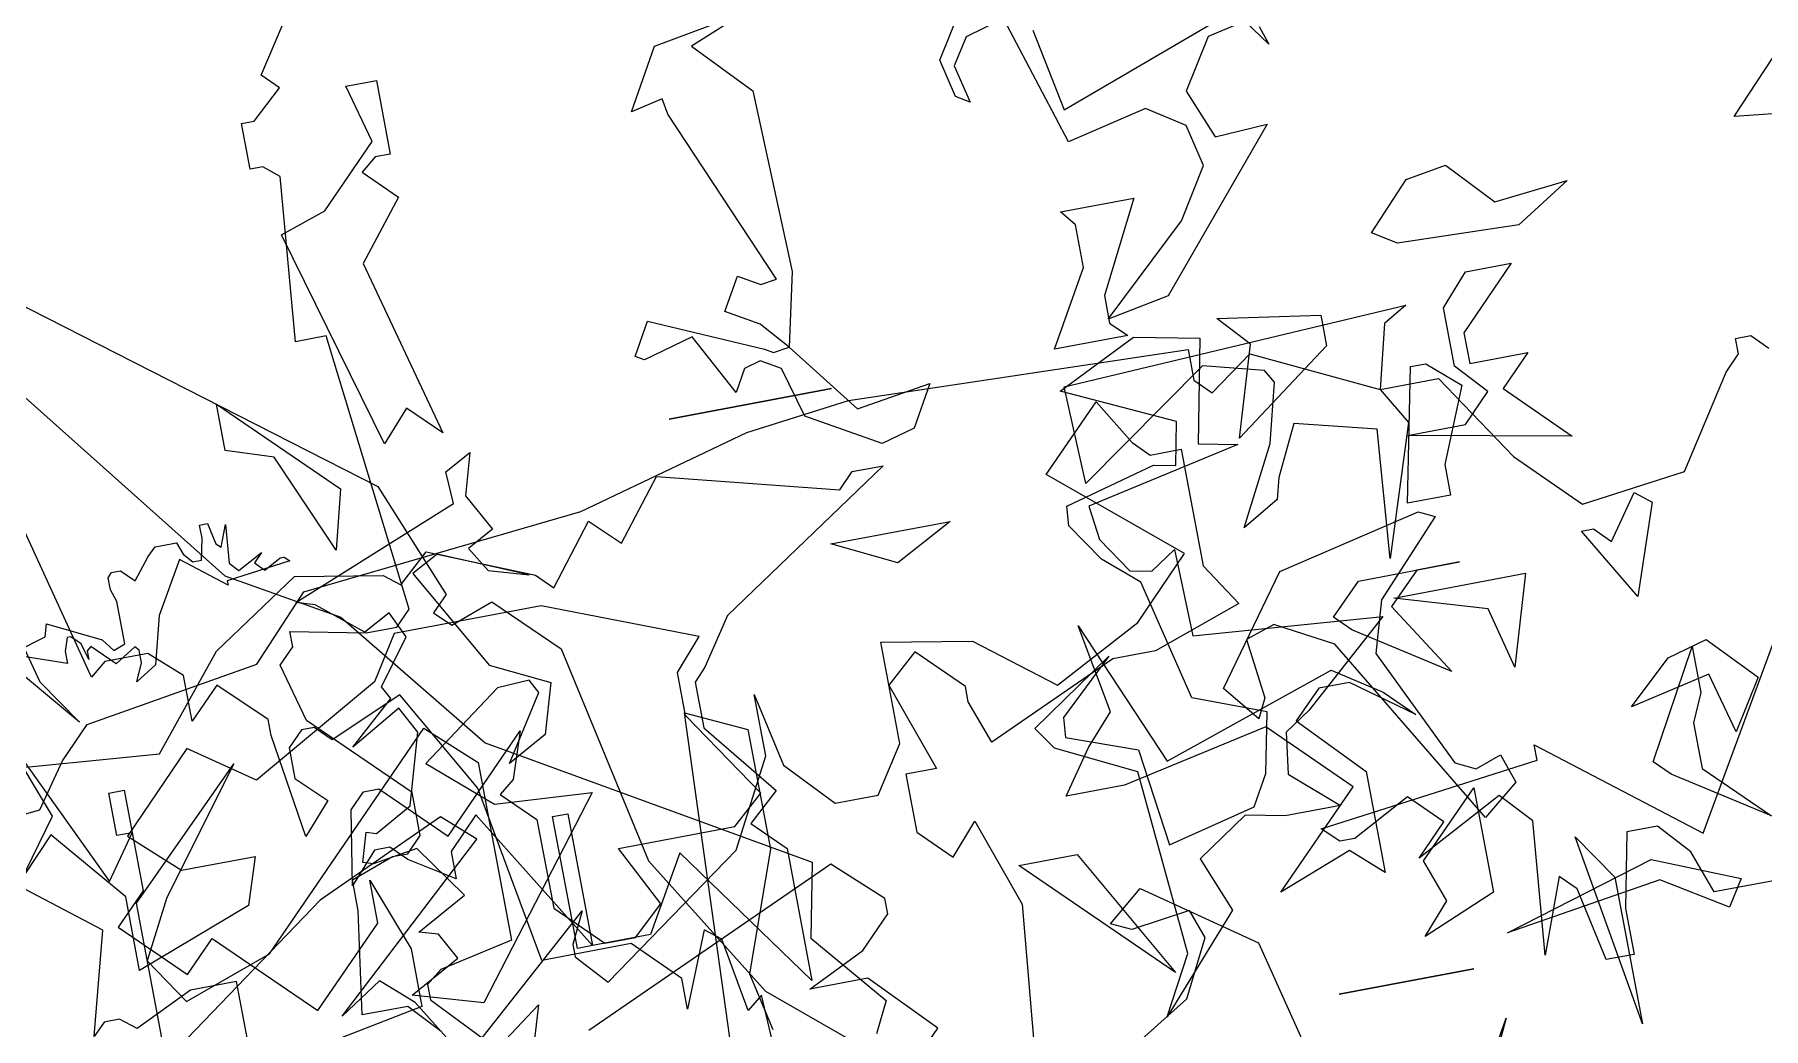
# Model space of a CAD drawing. Header units: millimetres. Extents: x 1418 to 1811, y 1796 to 1956.
# Drawn here: x 1499.9194 to 1500.19, y 1865.8282 to 1865.9839 of the extents above; entities that cross this region are included whole.
import ezdxf

# ---------------------------------------------------------------- set-up
doc = ezdxf.new("R2010")
doc.units = ezdxf.units.MM
doc.layers.add('ARBRE', color=251, linetype='Continuous', lineweight=13)
doc.layers.add('VEGETAIS', color=3, linetype='Continuous')

# ---------------------------------------------------------------- blocks, each defined once
blk = doc.blocks.new('WMF26', base_point=(0, 0.0008))
at = {"color": 85}
for points in [[(7.3226, -0.1836), (7.3588, -0.2206), (7.4617, -0.1474), (7.7449, -0.2857), (7.8833, -0.2857), (8.0216, -0.4965), (8.1591, -0.6356), (8.4069, -0.6051), (8.5452, -0.3952), (8.5814, -0.3581), (8.5814, -0.3219), (8.6177, -0.3219), (8.6539, -0.3581)], [(10.2552, -0.9839), (11.3025, -1.7915), (11.412, -2.069), (11.3758, -2.1052), (11.412, -2.1414), (11.5141, -2.1052), (11.6524, -2.2427), (11.7611, -2.7672), (11.9727, -3.1163), (12.4238, -3.5016), (12.5251, -3.6045), (12.5251, -3.7494), (12.7359, -3.9898), (12.9112, -4.5142), (13.0496, -4.688), (13.0199, -5.387), (12.7721, -5.5977), (12.6346, -5.7369), (13.1582, -5.9476), (13.2233, -7.4181), (13.0199, -7.9055)], [(0.5121, -7.0319), (0.4462, -6.9595), (0.3376, -6.9595), (0.3738, -6.7191), (0.3738, -6.6458), (0.4759, -6.6096), (0.5121, -6.6096), (0.5483, -6.5734), (0.5483, -6.4713), (0.3376, -6.2605), (0.3013, -6.1222), (0.3376, -6.0851), (0.3376, -6.0489), (0.5121, -6.0851), (0.5846, -6.0851), (0.6208, -6.0489), (0.5483, -5.387), (0.4759, -5.387), (0.5121, -5.0016), (0.4759, -4.972), (0.4462, -4.972), (0.4462, -4.8633), (0.4759, -4.8633), (0.5483, -4.7975), (0.5121, -4.7612), (0.5846, -4.6517)], [(3.2694, -0.7805), (4.492, -0.6718), (4.5653, -0.5689), (4.6377, -0.4965), (5.0527, -0.4314), (5.191, -0.2857), (5.8604, -0.2206), (6.2753, -0.1111), (6.5223, -0.0815), (7.3226, -0.1111), (7.3226, -0.1836), (7.3226, -0.1836)]]:
    blk.add_lwpolyline(points, dxfattribs=at)
at = {"color": 63}
for points in [[(7.7449, -0.2857), (7.796, -0.3738), (7.6955, -0.6776), (7.7211, -0.3754), (7.5325, -0.326), (7.4749, -0.4438), (7.4617, -0.4932), (7.3736, -0.5442), (7.4699, -0.3623), (7.5062, -0.2231), (7.4881, -0.1918), (7.3481, -0.1548), (7.0303, -0.3746), (7.0221, -0.1433), (7.8404, -0.1029), (7.7836, -0.1358), (7.7449, -0.2857), (7.7449, -0.2857)], [(6.5001, -0.2462), (6.5734, -0.2462), (6.1518, -0.522), (6.0777, -0.6315), (6.0489, -0.6611), (6.0489, -0.7698), (6.188, -0.9443), (6.1156, -1.0094), (6.188, -1.0827), (6.188, -1.3955), (5.9402, -1.0464), (5.8381, -1.221), (5.7006, -1.221), (5.489, -0.8711), (5.4166, -0.9443), (5.4166, -1.0094), (5.3145, -0.9443), (5.2783, -0.9081), (5.2421, -0.9081), (5.1762, -0.9806), (5.2058, -0.806), (5.2421, -0.7698), (5.2783, -0.7698), (5.4166, -0.9081), (5.6274, -0.6973), (5.5903, -0.806), (5.5541, -0.8348), (5.6274, -0.9081), (5.6274, -1.1189), (5.7295, -1.221), (5.8019, -1.221), (5.8744, -1.1551), (5.8019, -1.0094), (6.0777, -1.0094), (6.1518, -0.9443), (6.0127, -0.7336), (6.0127, -0.6315), (6.0777, -0.5582), (5.7295, -0.4199), (5.3804, -0.4199), (5.3145, -0.522), (5.0016, -0.6973), (4.8559, -0.5944), (4.6814, -0.7698), (4.7909, -0.8711), (4.9654, -0.8711), (4.9292, -0.9806), (4.6517, -1.0827), (4.6517, -0.9081), (4.5068, -0.7336), (4.2664, -0.9806)], [(4.3685, -0.5582), (4.7909, -0.5944), (4.9654, -0.3837), (5.1762, -0.2462), (5.3804, -0.2824), (5.4166, -0.3112), (5.489, -0.2462), (5.7295, -0.3474), (5.7657, -0.3837), (5.8744, -0.2462), (5.9402, -0.3112), (6.0489, -0.1729), (6.4639, -0.2824), (6.5001, -0.2462), (6.5001, -0.2462)], [(10.3532, -1.2029), (10.9131, -1.9307), (11.1609, -2.0756), (11.4375, -2.4255), (12.1357, -2.8404), (12.0995, -3.0142), (12.2452, -3.1895), (12.209, -3.262)], [(11.9982, -3.8877), (11.962, -3.1237), (11.9249, -3.1533), (11.8953, -2.9779), (11.859, -2.9491), (11.7866, -3.1237), (11.7866, -3.0512), (11.6853, -2.9491), (11.4737, -2.9491), (11.4013, -2.5268), (11.263, -2.2789), (11.0884, -2.353), (11.0522, -2.3168), (11.0226, -2.3168), (10.9863, -2.353), (10.9863, -2.4255), (11.0522, -2.4905), (10.9863, -2.563), (10.9501, -2.3168), (10.9501, -2.2789), (10.848, -2.1777), (10.7756, -2.2501), (10.7756, -2.1414), (10.7031, -2.0756), (10.601, -2.0756), (10.564, -2.1052), (10.3894, -1.4062)], [(8.4686, -1.5816), (8.2941, -1.5816), (8.2579, -1.4795), (8.192, -1.4062), (8.1195, -1.4062), (8.0833, -1.5816), (8.0833, -1.6903), (8.0175, -1.6903), (7.9812, -1.5157), (7.945, -1.4795), (7.8791, -1.654), (7.9088, -1.3404), (7.8429, -1.2679), (7.6321, -1.3774), (7.7046, -1.3041), (7.6321, -1.2317), (7.4938, -1.3041), (7.4576, -1.3041), (7.4205, -1.2679), (7.945, -1.2029), (7.945, -1.1666), (8.2941, -1.4424), (8.5419, -1.0275)], [(7.2929, -1.8805), (7.1217, -1.724), (7.0023, -1.6894), (6.7191, -1.8286), (6.6969, -1.8747), (6.7183, -1.9373), (6.6499, -1.9611), (6.5816, -1.8772), (7.0394, -1.5997), (7.1077, -1.4671), (7.0838, -1.398), (6.943, -1.4169), (6.8969, -1.3947), (6.9801, -1.3264), (7.2279, -1.5017), (7.3102, -1.8426), (7.2929, -1.8805), (7.2929, -1.8805)], [(5.3112, -1.5083), (5.5508, -1.3338), (5.4849, -1.5445), (5.5508, -1.6178), (5.3112, -1.5808), (5.3112, -1.5083), (5.3112, -1.5083)], [(1.1708, -7.1703), (1.207, -6.4054), (1.3453, -6.4713), (1.3453, -6.7553), (1.2432, -7.0319), (1.2728, -7.1703)], [(8.6794, -9.3018), (8.8185, -9.0622), (8.7519, -9.2006)], [(4.0524, -5.3013), (4.0524, -4.7958), (4.1833, -4.7044), (4.4657, -4.7044), (4.2747, -4.8946), (4.2747, -4.9539), (4.2425, -4.9539), (4.1503, -4.8625), (4.0853, -4.9539), (4.1503, -5.5236), (3.8696, -5.4907), (4.0524, -5.3013), (4.0524, -5.3013)], [(0.7739, -4.9975), (0.7377, -4.9975), (0.7015, -5.0272), (0.7739, -5.0996), (0.6644, -5.2371), (0.7739, -5.6595), (0.7015, -5.587), (0.6356, -5.6595), (0.4899, -5.1358), (0.5994, -5.0996), (0.7377, -4.9613), (0.7015, -4.823), (0.7739, -4.823), (0.7739, -4.9975), (0.7739, -4.9975)], [(1.6442, -5.4405), (1.6046, -5.6125), (1.7347, -5.783), (1.9109, -5.7566), (1.8558, -5.8521), (1.7759, -5.8735), (1.6104, -5.7772), (1.5775, -5.6578), (1.5322, -5.6315), (1.4927, -5.6422), (1.4639, -5.6932), (1.3865, -5.5467), (1.2679, -5.5788), (1.2473, -5.5673), (1.291, -5.4915), (1.547, -5.606), (1.5668, -5.6175), (1.6046, -5.6125), (1.5478, -5.5467), (1.4729, -5.503), (1.5165, -5.4273), (1.5668, -5.4561), (1.6046, -5.4512), (1.4268, -5.0255), (1.421, -4.9885), (1.3445, -5.0049), (1.426, -4.8642), (1.6055, -4.8329)], [(1.6425, -4.8279), (1.5108, -4.8798), (1.6318, -5.0091), (1.6442, -5.4405), (1.6442, -5.4405)], [(2.3481, -5.6858), (2.558, -5.4915), (2.6321, -5.3746), (2.6099, -5.275), (2.5243, -5.219), (2.3333, -5.2618), (2.2378, -4.9514), (2.1439, -4.9769), (2.1044, -5.0387), (2.125, -5.1284), (2.0937, -5.1095), (2.0739, -5.0189), (2.1521, -4.8963)], [(2.2995, -4.9901), (2.3374, -5.1869), (2.7186, -5.0502)], [(2.8199, -5.0799), (2.8347, -5.1243), (2.7894, -5.0609), (2.6988, -5.0807), (2.6247, -5.1968), (2.6717, -5.3137), (2.796, -5.3071), (2.4955, -5.6578), (2.3481, -5.6858), (2.3481, -5.6858)], [(3.0438, -5.6364), (2.9886, -5.601), (3.0907, -5.494), (3.1871, -5.4783), (3.2842, -5.5829), (3.4596, -5.5656), (3.3295, -5.6463), (3.0438, -5.6364), (3.0438, -5.6364)], [(0.5821, -6.8706), (0.5475, -6.8072), (0.5039, -6.794), (0.6241, -6.729), (0.5352, -6.6013), (0.4289, -6.6178), (0.4051, -6.6104), (0.4257, -6.5421), (0.4495, -6.5495), (0.5384, -6.5009), (0.5878, -6.3354), (0.5541, -6.272), (0.4322, -6.3412), (0.5401, -6.2465), (0.5236, -6.2152), (0.6018, -6.1115), (0.573, -6.0489), (0.5096, -6.0827), (0.4075, -5.9987), (0.3639, -5.9855), (0.7682, -5.8258), (0.764, -5.75), (0.8274, -5.7163), (0.7986, -5.8134), (0.8464, -5.9015), (0.783, -5.9361), (0.8184, -5.9946), (0.9106, -6.0226), (0.7089, -5.9353), (0.6447, -5.969), (0.7797, -6.2119), (0.9139, -6.2786), (0.8785, -6.3955), (0.7838, -6.4466), (0.8818, -6.2959), (0.8653, -6.2638), (0.7896, -6.2679), (0.592, -6.4103), (0.7319, -6.533), (0.9608, -6.5487), (0.6224, -6.9842), (0.4611, -6.9356), (0.5821, -6.8706), (0.5821, -6.8706)], [(1.2984, -5.7253), (1.6837, -5.7253), (1.2984, -5.7253), (1.2984, -5.7253)], [(3.0117, -6.2794), (2.8528, -6.4474), (2.8166, -6.5676), (2.9508, -6.8525), (2.9969, -6.8755), (3.0586, -6.8541), (3.0825, -6.9233), (2.9977, -6.9908), (2.7268, -6.5289), (2.5959, -6.4573), (2.5268, -6.4803), (2.5432, -6.6211), (2.5202, -6.6672), (2.4527, -6.5824), (2.6321, -6.3379), (2.9746, -6.2613), (3.0117, -6.2794), (3.0117, -6.2794)], [(3.5715, -6.7586), (3.3797, -6.8006), (3.4851, -6.7034), (3.5798, -6.6779), (3.6827, -6.7866), (3.6086, -6.9027), (3.5715, -6.7586), (3.5715, -6.7586)], [(5.8447, -7.6288), (5.8365, -7.619), (5.7863, -7.6503), (5.736, -7.6), (5.7253, -7.6083), (5.7253, -7.6288), (5.7146, -7.5893), (5.6941, -7.5687), (5.6858, -7.5687), (5.6751, -7.6), (5.6751, -7.6288), (5.5343, -7.5786)], [(5.564, -7.5786), (5.6356, -7.558), (5.6438, -7.5284), (5.7649, -7.5893), (5.7863, -7.619), (5.8151, -7.6083), (5.8151, -7.5078), (5.8052, -7.4782), (5.8052, -7.4494), (5.8151, -7.4387), (5.8365, -7.4387), (5.8653, -7.4683), (5.9056, -7.4181), (5.9262, -7.3991), (5.9765, -7.3991), (5.9872, -7.428), (6.0061, -7.4494), (6.0267, -7.4494), (6.0374, -7.3991), (6.0374, -7.3679), (6.0563, -7.3679), (6.0662, -7.4181), (6.0769, -7.428), (6.0967, -7.3777), (6.0884, -7.4683), (6.1074, -7.4889), (6.1675, -7.4576), (6.1469, -7.4782), (6.1675, -7.4996), (6.2078, -7.4782), (6.2177, -7.4782), (6.2284, -7.4889), (6.0769, -7.5078), (6.0769, -7.5185), (5.9765, -7.4387), (5.9056, -7.558), (5.876, -7.6692), (5.8258, -7.7005), (5.8447, -7.6585), (5.8447, -7.6288), (5.8447, -7.6288)], [(3.3698, -7.209), (2.9985, -7.2649), (3.3591, -7.1587), (3.5567, -7.2411), (3.518, -7.302), (3.3698, -7.209), (3.3698, -7.209)]]:
    blk.add_lwpolyline(points, dxfattribs=at)
at = {"color": 106}
for points in [[(7.9343, -0.3112), (7.861, -0.4858), (7.861, -0.5582), (7.7589, -0.5582), (7.8248, -0.2462), (7.861, -0.2462), (7.9343, -0.3112), (7.9343, -0.3112)], [(10.2042, -1.1551), (10.4438, -2.0937), (10.517, -2.2032), (10.3425, -1.9924)], [(10.3425, -2.2032), (10.517, -2.5819), (10.5903, -2.4798), (10.5533, -2.4798), (10.5533, -2.3786), (10.5903, -2.3786), (10.5903, -2.6181), (10.517, -2.6906), (10.6554, -2.8289), (10.7278, -2.7565), (10.9386, -2.9672), (11.1139, -2.7927), (11.1139, -2.6906), (11.179, -2.866), (11.179, -3.0035), (10.7937, -3.0759)], [(10.7649, -3.0035), (10.7649, -2.866), (10.6554, -2.866), (10.517, -2.931), (10.4808, -2.9022), (10.4438, -2.9022), (10.4149, -2.931), (10.4808, -2.6906), (10.3063, -2.5523), (10.4149, -2.4074), (10.1317, -1.6433)], [(8.2463, -0.8711), (8.1451, -0.6973), (8.1739, -0.6973), (8.2101, -0.7336), (8.2826, -0.6315), (8.3196, -0.6611), (8.2463, -0.8711), (8.2463, -0.8711)], [(7.5119, -0.9081), (7.6214, -0.9806), (7.6865, -1.0464), (7.5482, -0.9443), (7.4757, -0.9443), (7.4098, -1.0094), (7.5482, -1.1551), (7.5482, -1.3955), (7.4757, -1.3297), (7.3003, -1.3955), (7.5119, -1.1848), (7.3374, -1.0094), (6.9883, -1.0827), (6.85, -1.0827), (6.9224, -0.9806), (6.9883, -0.9081), (6.9513, -0.6973), (7.097, -1.0464), (7.5119, -0.9081), (7.5119, -0.9081)], [(7.9343, -0.9806), (7.8981, -0.8348), (7.6865, -0.7698), (7.9993, -0.7698), (7.9343, -0.9806), (7.9343, -0.9806)], [(5.7006, -1.221), (5.6644, -1.221), (5.6644, -0.9081), (5.7006, -0.9081), (5.7006, -1.221), (5.7006, -1.221)], [(8.3196, -1.1848), (8.3196, -1.2934), (8.4579, -1.4317), (8.2463, -1.2934), (8.2101, -1.2572), (8.3492, -1.0094), (8.3492, -1.1189), (8.3196, -1.1848), (8.3196, -1.1848)], [(7.0245, -1.5338), (6.7117, -1.221), (6.85, -1.221), (7.0245, -1.5338), (7.0245, -1.5338)], [(8.0726, -1.8533), (7.9993, -1.3955), (8.0726, -1.505), (8.0726, -1.8533), (8.0726, -1.8533)], [(11.179, -1.92), (11.0777, -1.6796), (10.9682, -1.6433), (10.9682, -1.5338), (11.216, -1.7808), (11.179, -1.92), (11.179, -1.92)], [(2.5498, -5.769), (2.5004, -6.0102), (2.591, -6.0291), (2.223, -6.1065), (2.2328, -6.1872), (2.2888, -6.272), (2.339, -6.2827), (2.4, -6.2424), (2.4049, -6.4482), (2.8487, -6.4861), (2.6387, -6.6697), (2.5778, -6.7092), (2.5638, -6.8064), (2.67, -6.901), (2.5391, -6.901), (2.4477, -6.8821), (2.3259, -6.9628), (2.3777, -7.0945), (2.1818, -7.311), (2.2567, -7.1744), (2.2205, -6.7364), (2.0394, -6.6466), (2.0031, -6.5923), (2.204, -6.4589), (2.0739, -6.5799), (2.0698, -6.6269), (2.2312, -6.6862), (2.2616, -6.9175), (2.4716, -6.8665), (2.5128, -6.7957), (2.5424, -6.6549), (2.3761, -6.5898), (2.3094, -6.3025), (2.2287, -6.2333), (2.1686, -6.1428), (2.1727, -6.0967), (2.3884, -6.0398), (2.4395, -6.0506), (2.4601, -5.9501), (2.2065, -5.8299), (2.3983, -5.7377), (2.5498, -5.769), (2.5498, -5.769)], [(8.2101, -7.232), (8.2101, -7.2971), (8.2463, -7.3333), (8.0726, -7.3333), (8.1739, -7.1587), (8.1739, -7.0575), (8.1451, -7.0212), (8.3196, -7.0212), (8.2101, -7.232), (8.2101, -7.232)], [(2.586, -7.3333), (2.9055, -7.3333), (2.586, -7.3333), (2.586, -7.3333)], [(8.6975, -7.4428), (8.4579, -7.6173), (8.5238, -7.4066), (8.4579, -7.3333), (8.6975, -7.3703), (8.6975, -7.4428), (8.6975, -7.4428)], [(9.0178, -7.4724), (9.0178, -7.5449), (9.1561, -7.5449), (9.0836, -7.6173), (9.2211, -7.7556), (8.8441, -7.6832), (8.9816, -7.6832), (9.0474, -7.6173), (8.9816, -7.5449), (8.9816, -7.4066), (9.0474, -7.3333), (9.1561, -7.3333), (9.0178, -7.4724), (9.0178, -7.4724)], [(8.2463, -7.6173), (8.3196, -7.6173), (8.3196, -7.894), (8.3855, -7.996), (8.1739, -8.0685), (8.0726, -8.0685), (7.7589, -8.2076), (7.7227, -8.1047), (7.7227, -8.0685), (7.6214, -7.9672), (7.5482, -8.0323), (7.6214, -8.2439), (7.5482, -8.2439), (7.5482, -8.3814), (7.6214, -8.4546), (7.6865, -8.3814), (7.7589, -8.5921), (7.7227, -8.942)], [(7.4098, -8.942), (7.5119, -8.8399), (7.3736, -8.695), (7.2353, -8.695), (7.3736, -8.6292), (7.4469, -8.5559), (7.4469, -8.5197), (7.3374, -8.4176), (6.7117, -8.695)], [(6.5371, -8.9058), (6.3255, -8.5559), (6.2531, -8.4909), (6.1518, -8.5559), (6.5371, -8.2076), (6.4639, -8.141), (6.1518, -8.2801), (5.7657, -8.5559)], [(5.7295, -8.7675), (5.7295, -8.2076), (6.0127, -7.9302), (5.8019, -8.2076), (5.7295, -8.3451), (5.8019, -8.4546), (6.0127, -8.3814), (6.4639, -7.9302), (6.5734, -8.0323), (6.5734, -8.4546), (6.3988, -8.4909), (6.3618, -8.5197), (6.3618, -8.5559), (6.4639, -8.6654), (6.7479, -8.4176), (6.7117, -8.4909), (6.7117, -8.5197), (6.7767, -8.5921), (7.1266, -8.3451), (7.2353, -8.141), (7.2353, -7.996), (7.2715, -8.1706), (7.3736, -8.2801), (7.4757, -8.2801), (7.5482, -8.1706), (7.5482, -7.9302), (7.7589, -7.9672), (7.9343, -8.1047), (8.1451, -7.996), (8.2826, -7.8577), (7.9993, -7.6173), (8.1451, -7.4724), (8.2101, -7.5811), (8.2463, -7.6173), (8.2463, -7.6173)], [(7.6214, -7.7556), (7.4757, -7.6832), (7.7589, -7.6832), (7.6214, -7.7556), (7.6214, -7.7556)], [(8.8078, -7.996), (8.7337, -8.0685), (8.8441, -8.2439), (8.6325, -8.1047), (8.5962, -8.0685), (8.6687, -7.996), (8.9091, -7.996), (8.8078, -7.996), (8.8078, -7.996)], [(8.6687, -8.8399), (8.7337, -8.7675), (8.6975, -8.6654), (8.8441, -8.5197), (8.8441, -8.7675), (8.6687, -8.8399), (8.6687, -8.8399)]]:
    blk.add_lwpolyline(points, dxfattribs=at)
blk = doc.blocks.new('T2_02')
at = {"xscale": 0.3499999999999943, "yscale": 0.3499999999999943, "zscale": 0.3499999999999943}
blk.add_blockref('WMF26', (-2.2399, 1.997), dxfattribs=at)

msp = doc.modelspace()

# ---------------------------------------------------------------- linework, layer by layer
at = {"layer": 'VEGETAIS'}
msp.add_spline([(1504.85948, 1868.11166), (1500.74735, 1868.74925), (1497.95677, 1866.02672), (1506.51749, 1867.1056), (1504.85948, 1868.11166)], degree=3, dxfattribs=at)

# ---------------------------------------------------------------- block references
at = {"layer": 'ARBRE', "xscale": 0.1918409178794672, "yscale": 0.1918409178794672, "zscale": 0.1918409178794672, "rotation": 10.65514725593884}
for p in [(1499.94845, 1866.02131), (1500.35506, 1865.98836), (1499.69817, 1865.59403), (1500.10853, 1865.554)]:
    msp.add_blockref('T2_02', p, dxfattribs=at)

doc.saveas('drawing.dxf')
